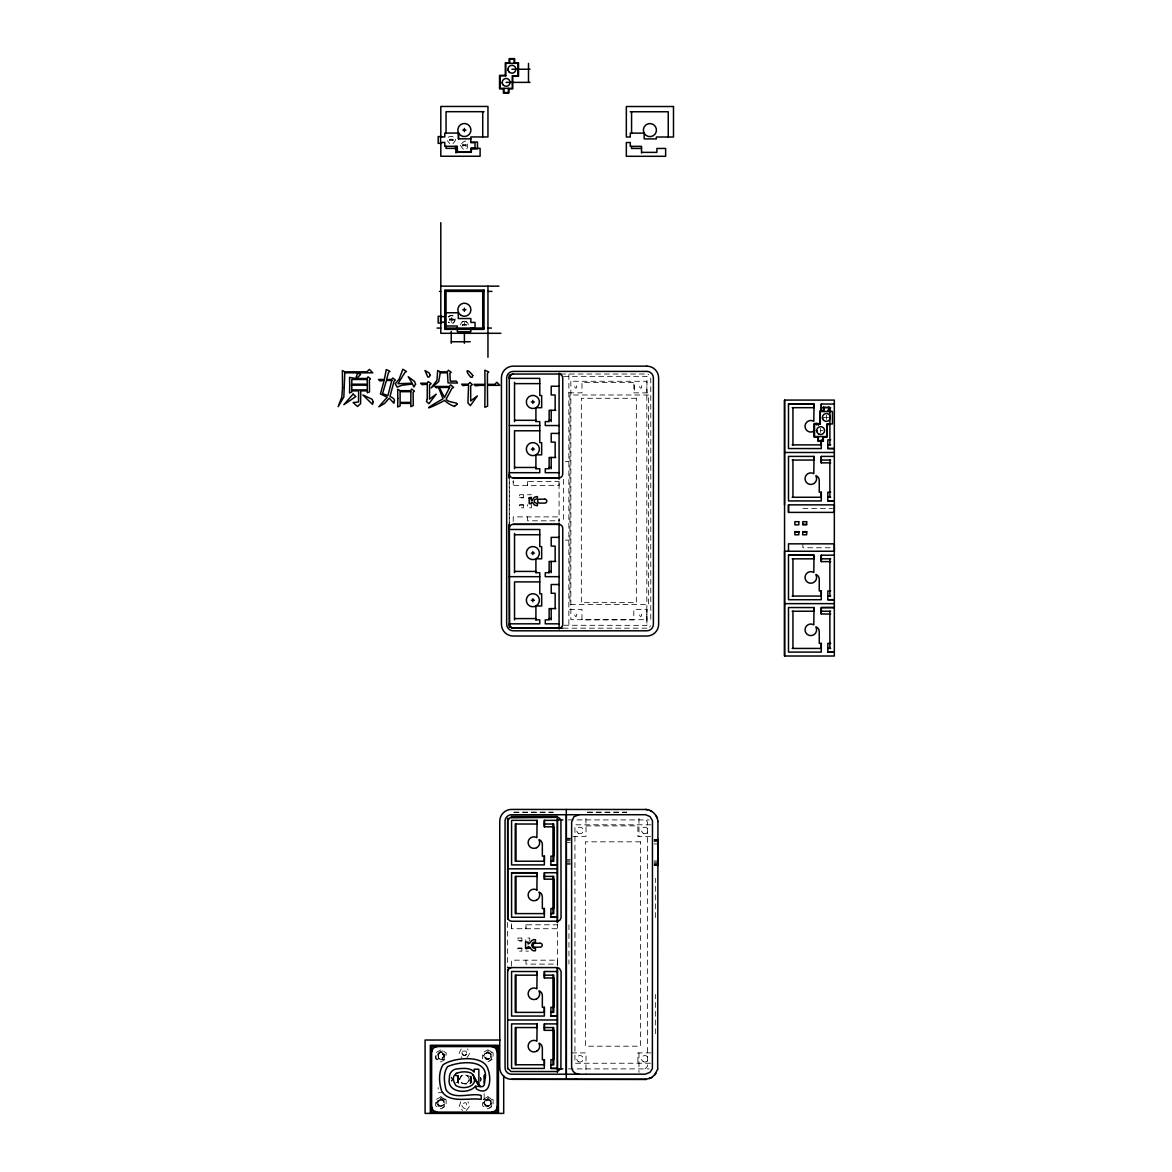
<?xml version="1.0" encoding="UTF-8"?>
<svg xmlns="http://www.w3.org/2000/svg" width="1172" height="1172" viewBox="0 0 1172 1172"><rect width="100%" height="100%" fill="white"/><g stroke="black" fill="none" stroke-linecap="round" stroke-linejoin="round"><path stroke-width="0.75" stroke-dasharray="5 3.75" d="M457.578 1076.321L458.355 1075.544L458.355 1083.133L458.325 1075.574L455.483 1075.544M458.281 1083.06L458.355 1075.544M470.646 1082.913L470.836 1075.969L470.998 1082.562L472.785 1082.62M509.293 522.844L509.293 479.436M511.578 966.109L511.578 960.176L557.418 960.176L557.418 966.109M511.578 928.737L511.578 922.701L511.578 928.737L557.418 928.737L557.418 924.21L557.418 966.329M513.219 521.335L513.219 516.881L559.073 516.881L559.073 521.335L559.073 480.916L559.073 485.442L513.219 485.442L513.219 480.916L513.219 485.442M525.979 960.176L525.979 964.102L557.418 964.102M525.979 924.796L525.979 928.737L525.979 924.796L557.418 924.796M527.634 516.881L527.634 520.808L559.073 520.808M527.634 481.516L527.634 485.442L527.634 481.516L559.073 481.516M563.629 625.262L646.9 625.35L646.9 609.381L633.803 609.381L633.803 619.856L581.971 619.856L581.971 609.381L568.874 609.381M655.353 1033.763L655.353 994.457M655.353 917.559L655.353 878.253M802.893 543.837L802.893 547.764L832.589 547.764M470.426 1083.133L470.426 1077.068L470.558 1083.001M470.866 1082.679L470.895 1076.028M471.027 1076.16L470.924 1082.62L470.968 1076.086M470.998 1082.562L471.1 1076.218L471.129 1082.415M463.174 1051.035L466.075 1051.138L466.808 1054.141M461.783 1052.91L463.819 1055.694L461.885 1053.921M466.705 1054.346L463.936 1055.723L466.588 1054.155M490.878 1056.792L490.775 1054.654M443.998 1056.397C438.724 1043.373 434.211 1066.227 443.895 1056.792C439.002 1043.637 434.651 1065.89 443.719 1056.47M490.804 1056.719L490.526 1057.54M487.435 1105.826C486.629 1106.676 492.826 1104.844 490.834 1101.753M490.731 1104.112L490.965 1102.281M462.149 1052.207L462.53 1051.577M443.69 1104.273L443.104 1104.859M448.275 317.114C456.626 310.404 456.728 328.878 448.275 322.168M480.535 1080.936L480.535 1077.742M465.504 1055.283L466.661 1054.448M451.835 1081.185L452.568 1079.002L451.191 1077.009M460.786 1101.739L459.234 1106.5L462.603 1110.47M443.998 1059.239C449.667 1039.344 423.414 1062.418 443.851 1059.371M443.119 1105.05L441.888 1105.723M480.564 1081.273L481.414 1079.339L480.564 1077.405M451.498 1081.141L452.333 1079.236L451.249 1077.346M442.928 1105.24L440.086 1105.87M461.197 1048.984L459.146 1053.364L461.768 1057.671M489.823 1058.14C485.237 1061.598 483.216 1051.636 488.929 1053.101M461.856 1075.354C452.026 1086.327 476.755 1086.327 466.925 1075.354M489.618 1058.287C484.241 1062.374 483.128 1049.907 489.398 1053.291M467.013 1057.671L469.606 1053.599L467.584 1048.984M444.833 1059.634L440.906 1061.905L435.662 1058.873L435.662 1052.822L440.906 1049.804L446.136 1052.822L446.136 1058.873M487.874 1061.905L493.119 1058.873L493.119 1052.822L487.874 1049.804L482.63 1052.822L482.63 1058.873M452.949 143.511C462.867 134.458 439.705 133.828 449.784 143.585M462.5 1075.295C454.399 1081.155 466.72 1087.806 472.008 1081.785M462.999 1055.122L462.149 1054.068M489.281 1105.621L488.285 1105.943M466.163 1110.47L469.533 1106.5L467.994 1101.739M449.579 140.611L452.993 139.307L452.993 140.611L449.579 140.611L449.579 139.307L452.993 139.307M462.691 146.119L466.09 144.801L466.09 146.119L462.691 146.119L462.691 144.801L466.09 144.801M449.579 320.308L452.993 318.989L452.993 320.308L449.579 320.308L449.579 318.989L452.993 318.989M462.691 325.801L462.691 324.498L466.09 324.498L466.09 325.801M463.365 321.348L461.372 322.622L460.464 325.142A3.926 3.926 0 0 1 464.39 321.216L467.174 322.373L468.317 325.142A3.926 3.926 0 0 0 464.39 321.216L463.365 321.348L464.39 321.216M465.548 1083.646C469.459 1082.825 469.987 1076.79 466.266 1075.295M450.238 315.59L451.249 315.458M644.937 1068.893L647.501 1066.33L647.501 822.554L646.768 820.693L644.937 819.902M438.621 1104.771C435.281 1101.035 442.459 1097.534 445.565 1099.336M488.314 1105.885L487.332 1105.928M440.76 1099.688C444.378 1098.486 444.232 1106.617 443.69 1102.266C442.811 1098.413 436.585 1100.508 438.24 1104.112M455.967 1082.65L457.578 1082.357M449.301 319.385L453.476 319.385M462.691 324.498L466.09 324.498M462.325 325.142L466.603 325.142M560.597 374.029L646.841 374.029A3.926 3.926 0 0 1 648.805 374.557M563.629 376.344L646.959 376.344L646.959 392.854M568.874 392.854L581.971 392.854L581.971 382.38L634.374 382.38L634.374 392.854M647.471 392.854L633.847 392.854L633.847 382.38M823.608 417.452L828.487 417.452M820.62 430.593L822.773 430.593M565.387 461.504L568.874 461.504M527.473 494.731L531.399 494.731M519.606 497.353L523.532 497.353M519.606 505.205L523.532 505.205M802.893 508.472L832.589 508.472M565.387 540.102L568.874 540.102M563.19 628.163L646.841 628.177A3.926 3.926 0 0 0 648.805 627.65M513.907 812.093L553.213 812.093M587.45 812.093L626.742 812.093M513.907 812.577L553.213 812.577M587.45 812.577L626.742 812.577M568.347 819.902L649.171 819.917M650.929 824.81L574.939 824.81L574.939 1063.238L650.929 1063.238M586.059 825.894L637.89 825.879L637.89 836.369L652.731 836.369M572.962 836.369L586.059 836.369L585.927 818.32M566.31 838.229L570.31 838.229M566.31 838.683L570.31 838.683M566.31 839.416L570.31 839.416M654.049 839.533L657.946 839.533M654.049 839.987L657.946 839.987M566.31 840.368L570.31 840.368M654.049 840.72L657.946 840.72M654.049 841.672L657.946 841.672M566.31 842.653L570.31 842.653M654.049 843.957L657.946 843.957M566.31 859.677L570.31 859.677M566.31 860.863L569.856 860.863M654.049 860.995L657.946 860.995M566.31 861.977L570.31 861.977M654.049 862.182L657.946 862.182M654.049 863.281L657.946 863.281M566.31 863.661L570.31 863.661M566.31 864.262L570.31 864.262M654.049 864.233L657.946 864.233M654.049 864.965L657.946 864.965M654.049 865.581L657.946 865.419M517.951 940.633L521.892 940.633M517.951 948.5L521.892 948.5M525.818 951.122L528.44 951.122M571.628 1052.91L586.059 1052.91L585.927 1074.182M651.017 1052.91L637.89 1052.91L637.89 1063.4M568.347 1068.893L649.171 1068.893M455.6 1075.647L458.252 1075.647L458.252 1083.031L458.135 1075.764M455.996 1076.057L457.842 1076.057M443.294 1092.7L438.182 1092.7L438.182 1087.587M490.848 1102.266C489.793 1096.289 481.106 1102.369 486.307 1105.548C483.333 1104.771 486.717 1096.714 490.555 1101.577M488.153 1099.688L483.069 1099.336L488.006 1099.688M465.724 1075.09L470.426 1076.438M449.579 139.307L452.993 140.611M462.691 144.801L466.09 146.119M449.579 318.989L452.993 320.308M488.958 1052.896L490.672 1054.639M439.456 1105.504L438.577 1104.947M439.251 1105.372L438.108 1104.273M489.793 1053.35L490.614 1054.522M457.651 1082.415L457.71 1076.189M826.392 415.24L826.392 419.517M820.62 428.366L820.62 432.541M650.768 377.955L650.768 622.42M646.9 609.381L646.9 625.35M638.974 818.32L638.974 836.369M638.974 1052.91L638.974 1072.409M568.874 374.557L568.874 625.379M568.933 924.796L568.933 964.102M563.629 479.363L563.629 522.243M531.399 504.693L531.399 507.828L527.473 507.828L527.473 504.693M529.744 941.16L529.744 938.025L525.818 938.025L525.818 941.16M509.293 478.293L509.293 523.899M507.637 922.452L507.637 966.329M484.168 1093.637L484.168 1098.984M470.28 1076.98L470.28 1083.265M464.39 322.359L464.39 325.142M458.486 1075.413L458.486 1083.265M457.915 1075.999L457.915 1082.679M451.249 317.509L451.249 324.541M448.48 316.601A3.926 3.926 0 0 1 454.033 316.601A3.926 3.926 0 0 1 454.033 322.168A3.926 3.926 0 0 1 448.48 322.168M650.475 625.745A3.926 3.926 0 0 1 649.625 627.02M570.852 381.266L570.852 619.695L646.841 619.695L646.841 381.266L570.852 381.266M458.252 1075.647L458.223 1083.001L458.193 1075.706M436.321 1102.808C446.737 1121.003 448.29 1085.609 436.321 1102.808M460.464 145.284C469.196 160.857 470.924 130.575 460.464 145.284M461.768 1105.43C467.027 1115.685 469.401 1095.908 461.783 1105.313M483.479 1055.65C493.91 1073.845 495.448 1038.436 483.479 1055.65M483.479 1102.808C493.822 1121.003 495.551 1085.624 483.479 1102.808M574.676 386.599C576.272 391.595 578.558 383.068 574.676 386.599M574.676 614.934C576.272 619.929 578.558 611.403 574.676 614.934M639.516 386.599C641.128 391.595 643.413 383.068 639.516 386.599M639.516 614.934C641.128 619.929 643.413 611.403 639.516 614.934M440.906 1052.075L437.625 1053.965L437.625 1057.745L440.906 1059.634L444.173 1057.745L444.173 1053.965L440.906 1052.075M487.874 1052.075L484.607 1053.965L484.607 1057.745L487.874 1059.634L491.156 1057.745L491.156 1053.965L487.874 1052.075M440.906 1096.772L435.662 1099.805L435.662 1105.855L440.906 1108.873L446.136 1105.855L446.136 1099.805L440.906 1096.772M440.906 1099.043L437.625 1100.933L437.625 1104.713L440.906 1106.602L444.173 1104.713L444.173 1100.933L440.906 1099.043M487.874 1096.772L482.63 1099.805L482.63 1105.855L487.874 1108.873L493.119 1105.855L493.119 1099.805L487.874 1096.772M487.874 1099.043L484.607 1100.933L484.607 1104.713L487.874 1106.602L491.156 1104.713L491.156 1100.933L487.874 1099.043M648.541 394.993L569.929 394.993L569.929 604.591L648.541 604.591L648.541 394.993M636.352 398.29L581.341 398.29L581.341 602.657L636.352 602.657L636.352 398.29M523.532 494.731L519.606 494.731L519.606 497.88L523.532 497.88L523.532 494.731M523.532 504.693L519.606 504.693L519.606 507.828L523.532 507.828L523.532 504.693M640.439 841.833L585.429 841.833L585.429 1046.2L640.439 1046.2L640.439 841.833M521.892 938.025L517.951 938.025L517.951 941.16L521.892 941.16L521.892 938.025M521.892 947.972L517.951 947.972L517.951 951.122L521.892 951.122L521.892 947.972M643.238 833.307A3.282 3.282 0 0 0 648.145 830.465A3.282 3.282 0 0 0 643.238 827.637A3.282 3.282 0 0 0 643.238 833.307M643.238 1061.642A3.282 3.282 0 0 0 648.145 1058.814A3.282 3.282 0 0 0 643.238 1055.972A3.282 3.282 0 0 0 643.238 1061.642M578.382 833.307A3.282 3.282 0 0 0 583.304 830.465A3.282 3.282 0 0 0 578.382 827.637A3.282 3.282 0 0 0 578.382 833.307M578.382 1061.642A3.282 3.282 0 0 0 583.304 1058.814A3.282 3.282 0 0 0 578.382 1055.972A3.282 3.282 0 0 0 578.382 1061.642"/><path stroke-width="1.5" d="M484.388 1082.005C491.771 1058.36 460.406 1060.807 447.587 1066.637C442.928 1073.054 444.217 1082.357 445.961 1089.652C452.934 1100.947 471.364 1092.289 481.179 1095.454L481.179 1099.439C469.708 1097.27 449.477 1104.112 441.683 1091.117C439.017 1082.855 438.24 1072.409 443.06 1064.821C452.773 1057.657 484.285 1054.082 488.05 1069.45C491.449 1078.416 490.672 1096.831 476.784 1089.227C473.078 1084.437 479.714 1087.22 482.937 1086.517C486.527 1084.203 482.63 1077.669 484.388 1074.797M559.557 628.163L512.457 628.163L509.586 625.745L509.293 524.646M509.293 477.619L509.293 474.001A3.926 3.926 0 0 0 513.233 477.942L558.795 477.942A3.926 3.926 0 0 0 562.721 474.001L562.736 377.97A3.926 3.926 0 0 0 558.795 374.029M536.63 1051.225L537.875 1050.346A5.757 5.757 0 0 0 538.959 1043.402L539.105 1043.183A5.245 5.245 0 0 1 542.343 1048.017L542.343 1059.693L544.365 1059.693L544.35 1068.425L511.578 1068.425L511.578 1023.889L537.098 1023.903L536.879 1041.234A5.757 5.757 0 0 0 532.542 1040.56L531.121 1041.102A5.757 5.757 0 0 0 528.836 1048.925A5.757 5.757 0 0 0 536.644 1051.225M536.63 998.837L537.875 997.958A5.757 5.757 0 0 0 538.959 991.029L539.105 990.794A5.245 5.245 0 0 1 542.343 995.643L542.343 1007.305L544.365 1007.305L544.35 1016.051L511.578 1016.051L511.578 971.5L537.098 971.515L536.879 988.86A5.757 5.757 0 0 0 532.542 988.186L531.121 988.714A5.757 5.757 0 0 0 528.836 996.537A5.757 5.757 0 0 0 536.659 998.852M536.63 847.678L537.875 846.799A5.757 5.757 0 0 0 538.959 839.87L539.105 839.635A5.245 5.245 0 0 1 542.343 844.485L542.343 856.146L544.365 856.146L544.35 864.892L511.578 864.892L511.578 820.341L537.098 820.356L536.879 837.702A5.757 5.757 0 0 0 532.542 837.013L531.121 837.555A5.757 5.757 0 0 0 528.836 845.378A5.757 5.757 0 0 0 536.644 847.678M536.63 900.067L537.875 899.173A5.757 5.757 0 0 0 538.959 892.244L539.105 892.024A5.245 5.245 0 0 1 542.343 896.858L542.343 908.52L544.365 908.52L544.35 917.266L511.578 917.266L511.578 872.73L537.098 872.744L536.879 890.075M557.418 968.204L557.418 1068.893L562.882 1068.893M566.354 1074.211L645.23 1074.182L649.933 1072.351L652.379 1068.688L652.467 820.517L649.933 816.532L645.567 814.716L511.607 814.745A6.549 6.549 0 0 0 506.978 816.664L506.304 817.441A6.549 6.549 0 0 0 505.059 821.294L505.059 1067.648A6.549 6.549 0 0 0 506.319 1071.501L506.978 1072.292A6.549 6.549 0 0 0 511.607 1074.211L566.354 1074.211L566.354 814.745M657.946 821.382L657.668 1069.216M784.551 504.868L784.551 400.077L834.332 400.092L834.332 656.012L784.551 656.012L784.551 551.25L834.332 551.265L834.332 543.837L788.492 543.837L788.492 551.265M788.492 512.398L788.492 504.854L834.332 504.854L834.332 512.398L788.492 512.398L788.492 504.854M821.279 643.355L821.279 652.101L788.492 652.101L788.492 607.55L814.027 607.565L813.808 624.91A5.757 5.757 0 0 0 809.456 624.222L808.035 624.764A5.757 5.757 0 0 0 805.75 632.587A5.757 5.757 0 0 0 813.573 634.887L814.789 634.008A5.757 5.757 0 0 0 815.873 627.079L816.034 626.844A5.245 5.245 0 0 1 819.257 631.693L819.257 643.355L821.279 643.355L821.279 648.424L792.155 648.424M821.279 492.196L821.279 500.942L788.492 500.927L788.492 456.391L814.027 456.406L813.808 473.752A5.757 5.757 0 0 0 809.456 473.063L808.035 473.605A5.757 5.757 0 0 0 805.75 481.428A5.757 5.757 0 0 0 813.573 483.728L814.789 482.849A5.757 5.757 0 0 0 815.873 475.905L816.034 475.685A5.245 5.245 0 0 1 819.257 480.52L819.257 492.196L821.279 492.196L821.279 497.265L792.155 497.265M821.279 590.981L821.279 599.712L788.492 599.712L788.492 555.176L814.013 555.191L813.808 572.522A5.757 5.757 0 0 0 809.456 571.848L808.035 572.39A5.757 5.757 0 0 0 805.75 580.213A5.757 5.757 0 0 0 813.573 582.513L814.789 581.62A5.757 5.757 0 0 0 815.873 574.69L816.034 574.47A5.245 5.245 0 0 1 819.257 579.305L819.257 590.981L821.279 590.981L821.279 596.05L792.155 596.05M821.279 441.566L821.279 448.554L788.492 448.554L788.492 404.018L814.027 404.032L813.808 421.363A5.757 5.757 0 0 0 809.442 420.675L808.035 421.217A5.757 5.757 0 0 0 805.735 429.04A5.757 5.757 0 0 0 813.558 431.34L814.789 430.461M550.913 864.877L557.418 864.877L550.913 864.892L550.913 856.146L553.755 856.146L553.755 826.802L544.365 826.802L544.379 820.356L557.418 820.356M550.913 917.251L557.418 917.266L550.913 917.266L550.913 908.52L553.755 908.52L553.755 879.176L544.365 879.176L544.379 872.744L557.418 872.744M550.913 1016.036L557.418 1016.036L550.913 1016.051L550.913 1007.305L553.755 1007.305L553.755 977.961L544.365 977.961L544.379 971.515L557.418 971.515M550.913 1068.41L557.418 1068.425L550.913 1068.425L550.913 1059.693L553.755 1059.693L553.755 1030.349L544.365 1030.349L544.379 1023.903L557.418 1023.903M824.414 410.464L821.279 410.464L821.294 404.032L834.332 404.032M830.67 462.852L821.279 462.852L821.294 456.406L834.332 456.406M830.67 561.622L821.279 561.622L821.294 555.191L834.332 555.191M821.279 614.011L821.294 607.565L834.332 607.55L821.294 607.565L821.279 614.011L830.67 614.011M544.365 826.802L544.379 820.341M544.365 879.176L544.379 872.73M544.365 977.961L544.379 971.515M544.365 1030.349L544.379 1023.889M821.279 410.464L821.294 404.018M821.279 462.852L821.294 456.391M821.279 561.622L821.294 555.176M484.358 1083.25L484.388 1081.946M431.633 1051.826L433.171 1048.12L436.878 1046.581M497.133 1106.851L496.196 1109.855L493.69 1111.774M507.725 970.973L508.824 968.819L510.992 967.706M657.682 1069.172L654.518 1075.237M431.955 1050.039L432.336 1049.204M432.029 1049.819L432.234 1049.409M475.612 1085.917C469.093 1094.853 446.019 1092.919 449.433 1078.225C448.847 1073.332 452.538 1068.879 457.52 1068.849C461.988 1068.425 466.852 1067.809 471.1 1069.684C473.356 1070.314 475.07 1075.105 474.045 1069.23L478.821 1069.23L478.894 1084.422L480.388 1086.664M655.939 1073.347L651.954 1077.376L646.08 1079.383L511.549 1079.295A11.793 11.793 0 0 1 499.755 1067.502L499.77 821.206A11.793 11.793 0 0 1 511.563 809.427L645.992 809.486C652.218 809.852 657.448 815.287 657.946 821.44M471.012 1073.069C464.888 1070.285 446.576 1071.486 455.981 1085.668C465.709 1090.942 480.857 1084.876 471.745 1073.42M456.626 1073.127L456.04 1073.42M649.347 1078.621L651.969 1077.332M494.115 1111.598L491.903 1112.096M557.784 921.221L559.952 920.108L561.051 917.954L560.919 820.078L559.484 818.115L557.183 817.367L509.82 817.792L507.725 820.678L507.872 918.54L509.307 920.518L511.607 921.265L557.418 921.192M465.811 385.178L463.043 385.661L461.578 384.196L468.243 384.196L470.045 382.409L472.316 384.68L470.69 385.822L470.69 400.941L477.356 395.902L470.368 405.659L467.921 402.904L468.58 385.178L464.346 385.178M578.953 814.716L573.767 816.869L571.628 822.055L571.628 1066.842A7.34 7.34 0 0 0 578.953 1074.182M479.143 385.339L475.407 385.822L473.942 384.357L485.003 384.357L484.842 370.206L488.739 371.993L487.435 373.297L487.435 384.357L494.76 384.357L496.869 382.248L499.799 385.339L487.435 385.339L487.596 406.157L484.842 407.285L485.003 385.339L476.711 385.339M830.128 424.513L827.242 424.528L827.242 437.068L823.374 437.068L823.374 441.273L817.88 441.273L817.88 437.068L814.013 437.068L814.013 423.59L819.77 423.517L819.77 411.006L823.638 411.006L823.638 406.816M511.915 69.251L530.008 69.251M506.143 82.377L530.008 82.377M484.036 111.692L446.049 111.692L446.049 133.081M630.258 111.765L668.245 111.765L668.245 137.007M462.823 130.033L465.943 130.033M441.595 136.553L438.182 136.553L438.182 143.365L441.595 143.365M470.836 138.838L458.325 138.838L458.252 133.081M470.675 142.046L477.487 142.046L477.487 148.859L470.675 148.859M456.025 148.375L446.049 148.375L446.049 146.31M641.538 148.448L631.576 148.448L631.576 146.368M456.025 152.301L471.364 152.301L471.364 148.375L480.11 148.375L480.11 156.242L440.804 156.242L440.804 142.442M641.538 152.375L656.891 152.375L656.891 148.448L665.637 148.448L665.637 156.301L626.331 156.301L626.331 142.515L630.287 142.515L630.287 146.368L641.538 146.368L641.538 153.034M440.804 286.144L498.935 286.144M439.5 291.389L440.804 291.389M484.036 291.389L446.049 291.389L446.049 328.072L484.036 328.072M487.962 291.389L491.962 291.389M462.823 309.73L465.943 309.73M444.774 312.763L458.252 312.763L458.325 318.535L470.836 318.535L470.836 322.403L475.026 322.403L475.026 327.896L470.836 327.896L470.836 331.764L457.344 331.764L457.314 326.006L444.774 326.006M441.595 316.235L438.182 316.235L438.182 323.047L441.595 323.047M444.774 316.63L440.569 316.63L440.569 322.139L444.774 322.139M437.097 328.072L440.804 328.072M487.962 328.072L491.405 328.072M500.927 333.302L440.804 333.302L440.804 222.651M451.249 341.741L470.221 341.741M560.817 374.029L512.706 374.058L510.435 375.172L509.293 377.955A3.926 3.926 0 0 1 513.219 374.029M509.293 378.38L539.779 378.38L539.779 395.506L541.669 395.506L541.669 407.666L535.912 407.739L535.912 421.583L539.779 421.583L539.779 442.664L541.669 442.664L541.669 454.824L535.912 454.897L535.912 468.741L539.779 468.741L539.779 472.697L509.293 472.697M514.537 383.625L539.779 383.625M559.073 386.247L551.206 386.247L551.206 394.979L555.147 394.979L555.147 410.332M531.312 401.967L534.432 401.967M788.492 404.018L814.027 404.032L813.969 407.68L792.155 407.68M821.294 407.68L830.67 407.68M555.806 410.332L549.141 410.332L549.141 421.612L545.273 421.583L545.273 425.539L559.073 425.539M827.535 410.464L830.67 410.464M514.537 420.308L535.912 420.308L535.912 421.583M549.141 420.308L551.206 420.308M509.293 425.539L539.779 425.539M539.779 430.783L514.537 430.783L514.537 468.771M559.073 433.406L551.206 433.406L551.206 442.152L555.147 442.152L555.147 457.49M830.67 439.808L827.828 439.808L827.828 448.539L834.332 448.554L827.828 448.539M792.155 444.891L821.279 444.891L821.279 439.808M827.828 444.891L830.67 444.891M531.312 449.125L534.432 449.125M784.566 452.48L834.332 452.48M555.806 457.49L549.141 457.49L549.141 468.771L545.273 468.741L545.273 472.697L559.073 472.697M792.155 460.054L814.027 460.054L814.027 456.406M821.294 460.054L830.67 460.054M514.537 467.467L535.912 467.467L535.912 468.741M549.141 467.467L551.206 467.467M513.219 477.898L559.073 477.898M830.67 492.196L827.828 492.196L827.828 500.913L834.332 500.927L827.828 500.913M827.828 497.265L830.67 497.265M528.777 497.88L531.399 497.353M509.293 528.264A3.926 3.926 0 0 1 513.219 524.338L559.073 524.309M802.732 524.309L806.658 524.309M513.219 524.338L558.795 524.338A3.926 3.926 0 0 1 562.736 528.264L562.721 624.31A3.926 3.926 0 0 1 558.795 628.236M509.293 529.495L539.779 529.495L539.779 546.635L541.669 546.635L541.669 558.78L535.912 558.854L535.912 572.698L539.779 572.698L539.779 593.794L541.669 593.794L541.669 605.953L535.912 606.012L535.912 619.856L539.779 619.856L539.779 623.826L509.293 623.826M794.88 532.161L798.806 532.161M802.732 532.161L806.658 532.161M514.537 534.74L539.779 534.74M559.073 537.362L551.206 537.362L551.206 546.108L555.147 546.108L555.147 561.447M531.312 553.081L534.432 553.081M788.492 555.176L814.013 555.191L813.969 558.839L792.155 558.839M821.294 558.839L830.67 558.839M555.806 561.447L549.141 561.447L549.141 572.727M514.537 571.423L535.912 571.423L535.912 572.698M549.141 571.423L551.206 571.423M549.141 572.698L545.273 572.698L545.273 576.668L559.073 576.668M509.293 576.668L539.779 576.668M539.779 581.898L514.537 581.898L514.537 619.885M559.073 584.52L551.206 584.52L551.206 593.266L555.147 593.266L555.147 608.605M830.67 590.981L827.828 590.981L827.828 599.698L834.332 599.712L827.828 599.698M827.828 596.05L830.67 596.05M531.312 600.24L534.432 600.24M784.566 603.639L834.332 603.639M555.806 608.605L549.141 608.605L549.141 619.885L545.273 619.856L545.273 623.826L559.073 623.826M792.155 611.227L814.027 611.227L814.027 607.565M821.294 611.227L830.67 611.227M514.537 618.582L535.912 618.582L535.912 619.856M549.141 618.582L551.206 618.582M562.648 628.177L513.233 628.236A3.926 3.926 0 0 1 509.293 624.31L509.293 624.31M830.67 643.355L827.828 643.355L827.828 652.086L834.332 652.101L827.828 652.086M827.828 648.424L830.67 648.424M511.197 816.43L557.418 816.43L557.418 922.452L557.418 819.902L562.882 819.902M544.379 824.019L553.755 824.019L553.755 861.215L550.913 861.215M507.652 868.804L557.418 868.804M511.578 872.73L537.098 872.744L537.054 876.392L515.24 876.392L515.24 913.603L544.365 913.603L544.365 908.52M544.379 876.392L553.755 876.392L553.755 913.603L550.913 913.603M507.652 967.589L557.418 967.589L557.418 1072.351M544.379 975.177L553.755 975.177L553.755 1012.388L550.913 1012.388M507.652 1019.977L557.418 1019.977M544.379 1027.551L553.755 1027.551L553.755 1064.762L550.913 1064.762M500.034 1040.033L425.084 1040.033L425.084 1113.4L503.696 1113.4L503.696 1075.823M511.549 1079.295L646.08 1079.339L645.23 1079.383M491.903 1046.581L495.61 1048.12L497.133 1051.826M436.878 1112.096L433.171 1110.558L431.633 1106.851M645.567 809.442L647.764 809.706M557.183 967.662L559.484 968.409L561.11 971.588L560.905 1068.849L557.169 1071.56L510.992 1071.516L507.725 1068.249M575.056 1078.958L576.565 1079.266M537.054 820.341L537.054 824.019L515.24 824.019L515.24 861.215L544.365 861.215L544.365 856.146M537.054 971.515L537.054 975.177L515.24 975.177L515.24 1012.388L544.365 1012.388L544.365 1007.305M537.054 1023.889L537.054 1027.551L515.24 1027.551L515.24 1064.762L544.365 1064.762L544.365 1059.693M649.903 810.438L651.954 811.507M566.281 1079.339L566.31 809.471M479.582 1086.356L473.986 1078.108L479.612 1086.385L473.195 1074.914M454.795 148.317L458.106 151.613M656.217 815.888L657.214 817.983M822.466 417.452L822.598 418.477M816.694 430.593L816.825 431.604M507.974 69.251L508.121 70.261M502.217 82.377L502.349 83.388M458.677 138.838L458.618 133.066L444.774 133.081L444.774 136.948L440.569 136.948L440.569 142.442L444.774 142.442L444.774 146.31L457.314 146.31L457.344 152.067L470.836 152.067L470.836 148.214L475.026 148.214L475.026 142.706L470.836 142.706L470.836 136.948L487.962 136.948L487.962 106.462L440.804 106.462L440.804 136.948M829.879 407.68L829.879 444.891M829.879 460.054L829.879 497.265M829.879 558.839L829.879 596.05M829.879 611.227L829.879 648.424M829.146 406.816L829.146 411.006M828.619 411.533L828.619 407.329L824.165 407.329L824.165 411.533M822.847 436.555L822.847 440.745L818.393 440.745L818.393 436.555M792.946 407.68L792.946 444.891M792.946 460.054L792.946 497.265M792.946 558.839L792.946 596.05M792.946 611.227L792.946 648.424M784.551 400.092L784.566 656.012M657.946 839.372L657.946 865.581M631.576 111.765L631.576 133.139M559.073 373.135L559.073 479.172M559.073 523.034L559.073 629.056M552.964 824.019L552.964 861.215M552.964 876.392L552.964 913.603M552.964 975.177L552.964 1012.388M552.964 1027.551L552.964 1064.762M551.206 410.332L551.206 421.612M551.206 457.49L551.206 468.771M551.206 561.447L551.206 572.727M551.206 608.605L551.206 619.885M532.864 400.399L532.864 403.52M532.864 447.558L532.864 450.678M532.864 551.514L532.864 554.634M532.864 598.687L532.864 601.807M528.499 63.405L528.499 82.377M516.017 824.019L516.017 861.215M516.017 876.392L516.017 913.603M516.017 975.177L516.017 1012.388M516.017 1027.551L516.017 1064.762M514.537 382.306L514.537 421.612M514.537 533.436L514.537 572.727M514.142 63.317L514.142 59.127L509.688 59.127L509.688 63.317M509.293 374.967L509.293 478.293M509.293 523.899L509.293 627.24M508.37 88.34L508.37 92.544L503.916 92.544L503.916 88.34M507.652 818.232L507.652 919.39M507.652 969.391L507.652 1068.732M498.452 1113.4L498.452 1045.278L430.329 1045.278L430.329 1113.4M487.962 286.144L487.962 357.299M482.732 111.692L482.732 136.948M482.732 291.389L482.732 328.072M464.39 128.481L464.39 131.601M464.39 308.163L464.39 311.283M464.39 331.779L464.39 343.25M456.025 146.31L456.025 152.961M451.249 331.412L451.249 343.25M818.378 425.231A5.245 5.245 0 0 0 816.02 423.312L815.873 423.532A5.757 5.757 0 0 1 816.401 424.938M536.644 900.067A5.757 5.757 0 0 1 528.836 897.752A5.757 5.757 0 0 1 531.136 889.944L532.528 889.387A5.757 5.757 0 0 1 536.893 890.09M525.583 942.127L525.583 948.309L528.089 948.309L528.089 946.434C530.579 946.873 531.517 951.869 535.472 950.756L535.472 948.309C530.564 949.1 530.564 941.321 535.472 942.127L535.472 939.666C531.517 938.552 530.579 943.548 528.089 943.987L528.089 942.127L525.583 942.127M440.276 372.813L438.65 381.676L431.164 387.932L436.951 380.373L437.669 370.542L440.276 371.832L447.265 371.832L448.407 370.206L451.176 372.33L449.872 373.297L450.326 381.193L456.304 381.09L457.52 383.054L448.041 382.892L447.44 372.813L440.276 372.813M397.835 398.421L397.674 406.962L400.106 405.981L400.106 403.388L410.845 403.388L410.845 406.64L413.277 405.497L413.115 392.327L414.419 391.184L411.65 389.075L410.522 390.701L400.106 390.701L397.674 389.236L397.835 398.421M342.546 387.61L341.814 397.118L338.151 406.64L343.836 397.044L344.817 372.813L372.784 372.813L369.37 369.4L366.939 371.832L344.817 371.832L342.37 370.542L342.546 387.61M349.695 385.412L349.534 392.972L351.805 392.005L351.805 390.862L358.647 390.862L358.529 401.981L353.109 402.567L357.504 406.479L360.61 403.666L360.756 390.862L367.261 390.862L367.261 392.81L369.532 391.844L369.37 379.801L370.513 378.834L368.067 376.871L366.939 378.497L356.684 378.497L360.595 374.439L357.665 372.974L355.717 378.497L349.534 377.369L349.695 385.412M427.267 399.154L426.462 401.439L428.893 403.71L436.218 394.114L429.538 399.154L429.538 384.841L431.164 383.713L428.249 381.589L427.106 383.215L420.602 383.215L422.067 384.68L427.267 384.196L427.267 399.154M394.422 400.941L393.924 403.227L389.207 398.187L384.665 403.388L378.805 406.801L387.258 397.205L380.431 393.953L384.167 380.461L379.948 380.944L378.483 379.479L384.328 379.479L386.291 369.561L390.027 371.348L388.562 372.33L386.613 379.479L391.653 379.479L392.796 378.014L395.389 380.124L394.085 381.105L390.027 396.4L392.503 397.821A3.282 3.282 0 0 1 394.422 400.941M532.264 499.961L531.282 500.122L531.282 498.554L529.187 498.554L529.187 503.711L531.282 503.711L531.282 502.143L532.235 502.143L534.447 505.059L537.421 505.747L537.421 503.711L534.549 502.378A2.432 2.432 0 0 1 534.549 499.887L537.421 498.554L537.421 496.518L534.447 497.206L532.264 499.961M472.799 375.582L472.228 377.208L470.734 377.208C463.497 368.594 468.302 369.136 472.799 375.582M373.282 402.084L372.462 404.355L362.866 394.935L372.095 399.271L373.282 402.084M415.562 384.196L413.936 386.965L412.471 384.035L401.981 385.251L397.176 387.126L395.228 383.713L399.051 379.318L402.875 369.239L406.45 371.509L404.985 372.33L397.997 383.713L412.148 383.215L408.237 376.71L414.566 381.471L415.562 384.196M391.814 380.461L387.917 395.579L382.541 393.631L386.452 380.461L391.814 380.461M430.109 375.172L429.304 376.871L427.839 377.12L424.997 370.542L429.142 372.974L430.109 375.172M454.868 405.717L454.59 406.479L451.835 405.365A26.282 26.282 0 0 1 444.671 400.458C432.307 406.948 416.587 413.789 443.045 398.832L438.489 387.449L436.218 387.771L434.915 386.467L449.389 386.467L450.693 384.841L453.608 387.449L451.982 388.269L446.136 399.154C448.041 403.373 463.16 402.04 454.868 405.717M449.55 387.449L444.51 397.528L439.31 387.449L449.55 387.449M353.109 394.114L343.836 404.692L355.878 396.561L353.109 394.114M536.146 407.636L534.564 408.296A6.549 6.549 0 0 1 526.418 400.824A6.549 6.549 0 0 1 536.63 396.59A6.549 6.549 0 0 1 536.146 407.636M536.146 454.795L534.564 455.454A6.549 6.549 0 0 1 526.418 447.982A6.549 6.549 0 0 1 536.63 443.763A6.549 6.549 0 0 1 536.146 454.795M536.146 558.751L534.564 559.41A6.549 6.549 0 0 1 526.418 551.939A6.549 6.549 0 0 1 536.63 547.72A6.549 6.549 0 0 1 536.146 558.751M536.146 605.909L534.564 606.569A6.549 6.549 0 0 1 526.418 599.097A6.549 6.549 0 0 1 536.63 594.878A6.549 6.549 0 0 1 536.146 605.909M505.293 75.316L499.536 75.374L499.536 88.867L503.389 88.867L503.389 93.057L508.897 93.057L508.897 88.867L512.765 88.867L512.765 76.312L518.522 76.283L518.522 62.79L514.655 62.79L514.655 58.6L509.161 58.6L509.161 62.79L505.293 62.79L505.293 75.316M505.821 75.828L500.048 75.887L500.048 88.34L512.237 88.34L512.237 75.799L518.009 75.755L518.009 63.317L505.821 63.317L505.821 75.828M820.297 424.044L814.54 424.103L814.54 436.555L826.714 436.555L826.714 424L832.486 423.971L832.486 411.533L820.297 411.533L820.297 424.044M673.49 106.52L626.331 106.52L626.331 137.007L630.287 137.007L630.287 133.139L644.131 133.139L644.204 138.897L656.364 138.911L656.364 137.007L673.49 137.007L673.49 106.52M484.036 290.07L444.73 290.07L444.73 329.376L484.036 329.376L484.036 290.07M646.841 366.162L513.219 366.162A11.793 11.793 0 0 0 501.426 377.955L501.426 624.251A11.793 11.793 0 0 0 513.219 636.03L646.841 636.03A11.793 11.793 0 0 0 658.635 624.251L658.635 377.955A11.793 11.793 0 0 0 646.841 366.162M646.841 371.407L513.219 371.407A6.549 6.549 0 0 0 506.67 377.955L506.67 624.251A6.549 6.549 0 0 0 513.219 630.8L646.841 630.8A6.549 6.549 0 0 0 653.39 624.251L653.39 377.955A6.549 6.549 0 0 0 646.841 371.407M367.261 379.479L351.805 379.479L351.805 384.196L367.261 384.196L367.261 379.479M367.261 385.178L351.805 385.178L351.805 389.895L367.261 389.895L367.261 385.178M410.845 391.682L400.106 391.682L400.106 402.406L410.845 402.406L410.845 391.682M544.833 499.184L539.603 499.184A1.963 1.963 0 0 0 537.626 501.147A1.963 1.963 0 0 0 539.603 503.11L544.833 503.11A1.963 1.963 0 0 0 546.797 501.147A1.963 1.963 0 0 0 544.833 499.184M798.806 521.687L794.88 521.687L794.88 524.836L798.806 524.836L798.806 521.687M806.658 521.687L802.732 521.687L802.732 524.836L806.658 524.836L806.658 521.687M798.806 531.649L794.88 531.649L794.88 534.784L798.806 534.784L798.806 531.649M806.658 531.649L802.732 531.649L802.732 534.784L806.658 534.784L806.658 531.649M540.263 943.255L535.018 943.255A1.963 1.963 0 0 0 533.055 945.218A1.963 1.963 0 0 0 535.018 947.181L540.263 947.181A1.963 1.963 0 0 0 542.226 945.218A1.963 1.963 0 0 0 540.263 943.255M529.744 947.972L525.818 948.5L529.744 947.972M497.133 1046.581L431.633 1046.581L431.633 1112.096L497.133 1112.096L497.133 1046.581M644.234 133.374L643.589 131.791A6.549 6.549 0 0 1 651.046 123.646A6.549 6.549 0 0 1 655.28 133.857A6.549 6.549 0 0 1 644.234 133.374M458.721 133.315L458.062 131.733A6.549 6.549 0 0 1 465.518 123.587A6.549 6.549 0 0 1 469.752 133.798A6.549 6.549 0 0 1 458.721 133.315M823.608 420.235A3.926 3.926 0 0 0 830.186 418.477A3.926 3.926 0 0 0 825.366 413.657A3.926 3.926 0 0 0 823.608 420.235M818.657 433.992A3.926 3.926 0 0 0 824.561 430.593A3.926 3.926 0 0 0 818.657 427.179A3.926 3.926 0 0 0 818.657 433.992M509.131 72.019A3.926 3.926 0 0 0 515.709 70.261A3.926 3.926 0 0 0 510.889 65.442A3.926 3.926 0 0 0 509.131 72.019M503.374 85.16A3.926 3.926 0 0 0 509.937 83.388A3.926 3.926 0 0 0 505.132 78.583A3.926 3.926 0 0 0 503.374 85.16M461.109 315.4A6.549 6.549 0 0 0 470.939 309.73A6.549 6.549 0 0 0 461.109 304.061A6.549 6.549 0 0 0 461.109 315.4"/></g></svg>
